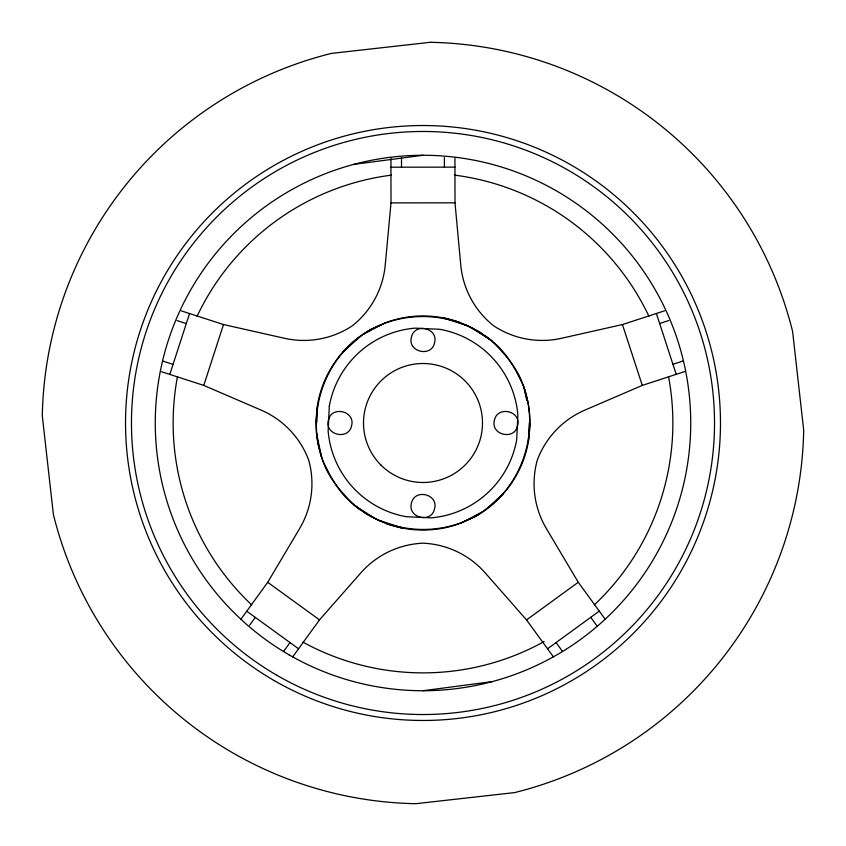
<?xml version="1.0" encoding="UTF-8"?>
<svg xmlns="http://www.w3.org/2000/svg" width="846" height="846" viewBox="0 0 846 846"><rect width="100%" height="100%" fill="white"/><g stroke="black" fill="none" stroke-linecap="round" stroke-linejoin="round"><path stroke-width="1.27" d="M316.7 423L317.588 404.325M528.412 441.675L529.3 423M390.958 158.435L391 202.892L385.237 265.073A87.815 87.815 0 0 1 352.359 325.773A87.815 87.815 0 0 1 284.478 338.284L223.492 324.536L181.192 310.842M317.292 405.837L315.928 420.716L316.309 431.418M528.708 440.163L530.072 425.284L529.691 414.582M317.736 403.584C321.015 385.48 329.126 368.264 341.001 354.21M528.264 442.416C524.985 460.52 516.874 477.736 504.999 491.79M169.813 374.418L189.536 313.538M240.867 619.325L267.706 582.312L299.621 528.56A87.815 87.815 0 0 0 308.705 460.139A87.815 87.815 0 0 0 261.139 410.12L203.78 385.416L223.492 324.536M527.375 399.312L526.751 400.422L523.843 387.087M249.644 625.205L255.291 617.411M283.653 651.357L290.019 642.579M292.684 656.887L319.513 619.875L360.734 572.964A87.815 87.815 0 0 1 423 543.185A87.815 87.815 0 0 1 485.266 572.964L526.529 619.928L553.432 656.887M341.477 353.628L353.057 341.9L361.549 335.376L342.45 352.433M503.55 493.567L484.451 510.624L492.943 504.1L504.523 492.372M526.529 619.928L578.262 582.26L546.379 528.56A87.815 87.815 0 0 1 537.295 460.139A87.815 87.815 0 0 1 584.861 410.12L642.283 385.395L684.551 371.606M547.542 648.787L599.275 611.119M385.015 322.876L362.363 334.805L371.447 329.136L386.474 322.379M460.985 523.124L483.637 511.196L474.553 516.864L459.526 523.621M387.182 322.136C404.504 315.918 423.465 314.331 441.57 317.588M458.818 523.864C441.496 530.082 422.535 531.669 404.43 528.412M454.947 158.361L455 202.829L460.763 265.073A87.815 87.815 0 0 0 493.641 325.773A87.815 87.815 0 0 0 561.522 338.284L622.445 324.547L664.713 310.768M659.658 323.521L668.805 320.528M672.951 364.298L683.251 360.935M353.702 164.399L423 155.273M423 690.727L492.298 681.601M390.958 167.201L454.958 167.138M391 202.892L455 202.829M442.321 317.705L458.257 321.882L468.155 325.964L443.843 317.959M402.157 528.041L377.845 520.036L387.743 524.118L403.679 528.295M177.121 320.613L186.279 323.574M162.76 361.041L173.07 364.383M161.48 371.722L203.78 385.416M490.712 340.039L469.054 326.387L478.508 331.421L491.875 341.054M355.288 505.961L376.946 519.613L367.492 514.58L354.125 504.946M523.579 386.379C517.868 368.454 505.178 354.305 492.15 341.234C455.529 310.82 401.258 308.24 361.919 335.037C323.056 362.543 306.516 414.297 322.231 459.241C329.929 476.012 338.749 492.837 353.554 504.449M322.421 459.621C328.132 477.546 340.822 491.695 353.85 504.766C390.471 535.18 444.742 537.76 484.081 510.963C522.944 483.457 539.484 431.703 523.769 386.759C516.071 369.988 507.251 353.163 492.446 341.551M267.706 582.312L319.513 619.875M246.746 611.214L298.564 648.776M578.262 582.26L605.176 619.219M590.741 617.326L597.117 626.093M556.076 642.569L562.453 651.335M321.607 457.475L316.383 432.412L317.8 443.029L322.157 458.913M656.38 313.485L676.218 374.323M622.445 324.547L642.283 385.395M524.393 388.526L528.2 402.971L529.617 413.588M444.393 157.515L444.404 167.148M401.512 157.557L401.512 167.191M501.403 495.946A107.093 107.093 0 0 1 498.749 498.696M479.851 513.755A107.093 107.093 0 0 1 474.342 516.98M401.512 527.915A107.093 107.093 0 0 1 386.759 523.769M367.28 514.453A107.093 107.093 0 0 1 365.112 513.099M360.872 510.223A107.093 107.093 0 0 1 353.85 504.766M344.597 350.054A107.093 107.093 0 0 1 347.251 347.304M366.149 332.245A107.093 107.093 0 0 1 371.658 329.02M444.488 318.085A107.093 107.093 0 0 1 459.241 322.231M478.72 331.547A107.093 107.093 0 0 1 480.888 332.901M485.128 335.777A107.093 107.093 0 0 1 492.15 341.234M523.769 386.759A107.093 107.093 0 0 1 524.605 389.149M668.509 376.544A249.866 249.866 0 0 1 594.315 604.89M544.137 641.543A249.866 249.866 0 0 1 302.953 642.146M251.685 604.89A249.866 249.866 0 0 1 177.491 376.544M197.076 316.277A249.866 249.866 0 0 1 391.317 175.154M454.693 175.154A249.866 249.866 0 0 1 648.924 316.277M329.295 406.217L328.142 431.037A95.196 95.196 0 0 0 406.217 516.705L431.037 517.858A95.196 95.196 0 0 0 516.705 439.783L517.858 414.963A95.196 95.196 0 0 0 439.783 329.295L414.963 328.142A95.196 95.196 0 0 0 329.295 406.217M328.407 420.325C324.409 435.098 348.732 440.692 351.598 425.675C355.595 410.902 331.272 405.308 328.407 420.325M411.41 337.332C407.412 352.095 431.724 357.699 434.59 342.672C438.588 327.91 414.276 322.305 411.41 337.332M411.41 503.328C407.412 518.09 431.724 523.695 434.59 508.668C438.588 493.905 414.276 488.301 411.41 503.328M494.402 420.325C490.405 435.098 514.728 440.692 517.593 425.675C521.591 410.902 497.268 405.308 494.402 420.325M430.244 42.3L331.473 53.393A380.774 380.774 0 0 0 42.3 415.756L53.393 514.527A380.774 380.774 0 0 0 415.756 803.7L514.527 792.607A380.774 380.774 0 0 0 803.7 430.244L792.607 331.473A380.774 380.774 0 0 0 430.244 42.3M380.933 465.067A59.495 59.495 0 0 0 480.465 438.397A59.495 59.495 0 0 0 407.603 365.535A59.495 59.495 0 0 0 380.933 465.067M289.131 654.857A267.727 267.727 0 0 0 690.727 423A267.727 267.727 0 0 0 289.131 191.143A267.727 267.727 0 0 0 289.131 654.857M277.234 675.468A291.521 291.521 0 0 0 714.521 423A291.521 291.521 0 0 0 277.234 170.532A291.521 291.521 0 0 0 277.234 675.468M274.263 680.618A297.475 297.475 0 0 0 720.475 423A297.475 297.475 0 0 0 274.263 165.382A297.475 297.475 0 0 0 274.263 680.618"/></g></svg>
